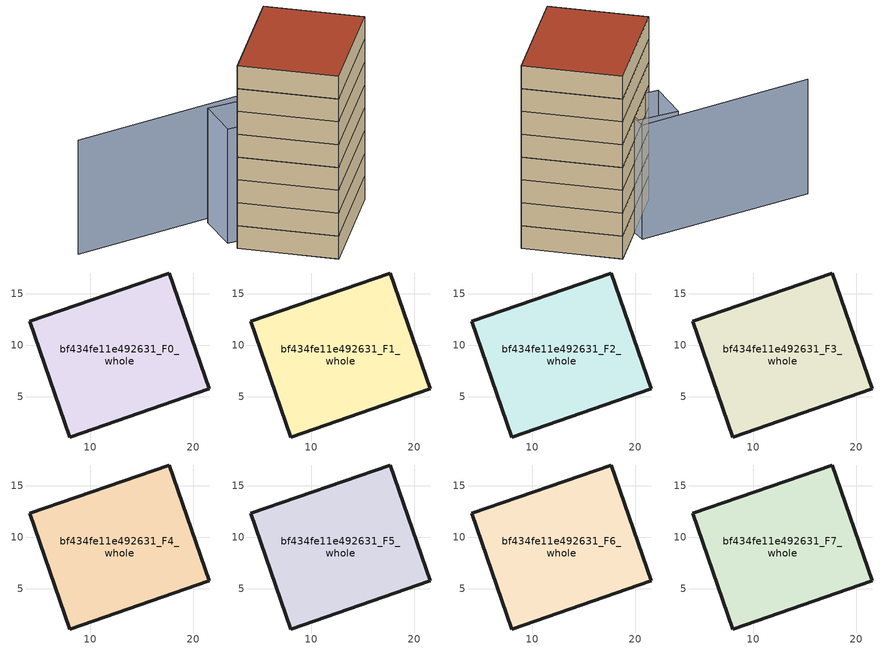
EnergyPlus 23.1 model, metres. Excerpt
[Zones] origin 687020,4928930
bf434fe11e492631_F0_whole
 floor ground (EU_floor_Construction): 21.56,5.78 17.67,17.03 4.11,12.34 8,1.09 z0
 wall outside (EU_wall_Construction): 17.67,17.03 21.56,5.78 8,1.09 4.11,12.34 17.67,17.03 z0:3
bf434fe11e492631_F1_whole
 floor to bf434fe11e492631_F0_whole (EU_floor_Construction): 21.55,5.78 17.67,17.03 4.11,12.34 8,1.09 z3
 wall outside (EU_wall_Construction): 17.67,17.03 21.56,5.78 8,1.09 4.11,12.34 17.67,17.03 z3:6
bf434fe11e492631_F2_whole
 floor to bf434fe11e492631_F1_whole (EU_floor_Construction): 21.55,5.78 17.67,17.03 4.11,12.34 8,1.09 z6
 wall outside (EU_wall_Construction): 17.67,17.03 21.56,5.78 8,1.09 4.11,12.34 17.67,17.03 z6:9
bf434fe11e492631_F3_whole
 floor to bf434fe11e492631_F2_whole (EU_floor_Construction): 21.55,5.78 17.67,17.03 4.11,12.34 8,1.09 z9
 wall outside (EU_wall_Construction): 17.67,17.03 21.56,5.78 8,1.09 4.11,12.34 17.67,17.03 z9:12
bf434fe11e492631_F4_whole
 floor to bf434fe11e492631_F3_whole (EU_floor_Construction): 21.55,5.78 17.67,17.03 4.11,12.34 8,1.09 z12
 wall outside (EU_wall_Construction): 17.67,17.03 21.56,5.78 8,1.09 4.11,12.34 17.67,17.03 z12:15
bf434fe11e492631_F5_whole
 floor to bf434fe11e492631_F4_whole (EU_floor_Construction): 21.55,5.78 17.67,17.03 4.11,12.34 8,1.09 z15
 wall outside (EU_wall_Construction): 17.67,17.03 21.56,5.78 8,1.09 4.11,12.34 17.67,17.03 z15:18
bf434fe11e492631_F6_whole
 floor to bf434fe11e492631_F5_whole (EU_floor_Construction): 21.55,5.78 17.67,17.03 4.11,12.34 8,1.09 z18
 wall outside (EU_wall_Construction): 17.67,17.03 21.56,5.78 8,1.09 4.11,12.34 17.67,17.03 z18:21
bf434fe11e492631_F7_whole
 floor to bf434fe11e492631_F6_whole (EU_floor_Construction): 21.55,5.78 17.67,17.03 4.11,12.34 8,1.09 z21
 wall outside (EU_wall_Construction): 17.67,17.03 21.56,5.78 8,1.09 4.11,12.34 17.67,17.03 z21:24
 roof outside (EU_roof_Construction): 17.67,17.03 21.56,5.78 8,1.09 4.11,12.34 z24
shading: -6.48,27.29 12.55,16.59 / 12.55,16.59 9.64,11.42 / 11.8,15.59 8.8,11.09 / 8.8,11.09 4.59,13.9 / 4.59,13.9 7.59,18.4 / 7.59,18.4 11.8,15.59 z0:15
[Building]
EU S2 Campaign: North Axis=0; Terrain=City; Solar Distribution=FullExterior
[Site:Location]
Bologna: Latitude=44.5; Longitude=11.25; Time Zone=1; Elevation=37
[SizingPeriod:WeatherFileDays]
AnnualSizingPeriod: Begin Month=1; Begin Day of Month=1; End Month=12; End Day of Month=31; Day of Week for Start Day=Monday; Use Weather File Daylight Saving Period=No; Use Weather File Rain and Snow Indicators=No
[MATERIAL]
EU_InternalMass_Material: Roughness=MediumRough; Thickness=0.1; Conductivity=1; Density=1800; Specific Heat=900; Thermal Absorptance=0.9; Solar Absorptance=0.7; Visible Absorptance=0.7
[MATERIAL:NOMASS] Roughness=MediumRough; Thermal Absorptance=0.9; Solar Absorptance=0.7; Visible Absorptance=0.7
Name | Thermal Resistance
EU_wall_NoMass | 0.905828
EU_roof_NoMass | 0.37593
EU_floor_NoMass | 0.67114
[CONSTRUCTION]
EU_wall_Construction: EU_wall_NoMass
EU_roof_Construction: EU_roof_NoMass
EU_floor_Construction: EU_floor_NoMass
EU_InternalMass_Construction: EU_InternalMass_Material
[ZONE] Type=1; Multiplier=1; Ceiling Height=autocalculate; Volume=512.358; Floor Area=autocalculate; Part of Total Floor Area=Yes
bf434fe11e492631_F0_whole; bf434fe11e492631_F1_whole; bf434fe11e492631_F2_whole; bf434fe11e492631_F3_whole; bf434fe11e492631_F4_whole; bf434fe11e492631_F5_whole; bf434fe11e492631_F6_whole; bf434fe11e492631_F7_whole
[INTERNALMASS] Construction=EU_InternalMass_Construction; Surface Area=170.786
Name | Zone or ZoneList
bf434fe11e492631_F0_whole_EU_InternalMass | bf434fe11e492631_F0_whole
bf434fe11e492631_F1_whole_EU_InternalMass | bf434fe11e492631_F1_whole
bf434fe11e492631_F2_whole_EU_InternalMass | bf434fe11e492631_F2_whole
bf434fe11e492631_F3_whole_EU_InternalMass | bf434fe11e492631_F3_whole
bf434fe11e492631_F4_whole_EU_InternalMass | bf434fe11e492631_F4_whole
bf434fe11e492631_F5_whole_EU_InternalMass | bf434fe11e492631_F5_whole
bf434fe11e492631_F6_whole_EU_InternalMass | bf434fe11e492631_F6_whole
bf434fe11e492631_F7_whole_EU_InternalMass | bf434fe11e492631_F7_whole
[OTHEREQUIPMENT] Fuel Type=Electricity; Design Level Calculation Method=Watts/Area; Power per Zone Floor Area=1; Fraction Latent=0; Fraction Radiant=0; Fraction Lost=0; Carbon Dioxide Generation Rate=0; EndUse Subcategory=EU_Step8_InternalGains
Name | Zone or ZoneList or Space or SpaceList | Schedule
EU_Step8_InternalGain_bf434fe11e492631_F0_whole_f000 | bf434fe11e492631_F0_whole | EU_Step8_GainSchedule_bf434fe11e492631_F0_whole_f000
EU_Step8_InternalGain_bf434fe11e492631_F1_whole_f000 | bf434fe11e492631_F1_whole | EU_Step8_GainSchedule_bf434fe11e492631_F1_whole_f000
EU_Step8_InternalGain_bf434fe11e492631_F2_whole_f000 | bf434fe11e492631_F2_whole | EU_Step8_GainSchedule_bf434fe11e492631_F2_whole_f000
EU_Step8_InternalGain_bf434fe11e492631_F3_whole_f000 | bf434fe11e492631_F3_whole | EU_Step8_GainSchedule_bf434fe11e492631_F3_whole_f000
EU_Step8_InternalGain_bf434fe11e492631_F4_whole_f000 | bf434fe11e492631_F4_whole | EU_Step8_GainSchedule_bf434fe11e492631_F4_whole_f000
EU_Step8_InternalGain_bf434fe11e492631_F5_whole_f000 | bf434fe11e492631_F5_whole | EU_Step8_GainSchedule_bf434fe11e492631_F5_whole_f000
EU_Step8_InternalGain_bf434fe11e492631_F6_whole_f000 | bf434fe11e492631_F6_whole | EU_Step8_GainSchedule_bf434fe11e492631_F6_whole_f000
EU_Step8_InternalGain_bf434fe11e492631_F7_whole_f000 | bf434fe11e492631_F7_whole | EU_Step8_GainSchedule_bf434fe11e492631_F7_whole_f000
[ZONEVENTILATION:DESIGNFLOWRATE] Schedule=EU_AlwaysOn; Design Flow Rate Calculation Method=AirChanges/Hour; Air Changes per Hour=0.73129; Ventilation Type=Natural; Fan Pressure Rise=0; Fan Total Efficiency=1; Constant Term Coefficient=1; Temperature Term Coefficient=0; Velocity Term Coefficient=0; Velocity Squared Term Coefficient=0; Minimum Indoor Temperature=-100; Maximum Indoor Temperature=100; Delta Temperature=-100; Minimum Outdoor Temperature=-100; Maximum Outdoor Temperature=100; Maximum Wind Speed=40
Name | Zone or ZoneList or Space or SpaceList
EU_ConstantAir_bf434fe11e492631_F0_whole | bf434fe11e492631_F0_whole
EU_ConstantAir_bf434fe11e492631_F1_whole | bf434fe11e492631_F1_whole
EU_ConstantAir_bf434fe11e492631_F2_whole | bf434fe11e492631_F2_whole
EU_ConstantAir_bf434fe11e492631_F3_whole | bf434fe11e492631_F3_whole
EU_ConstantAir_bf434fe11e492631_F4_whole | bf434fe11e492631_F4_whole
EU_ConstantAir_bf434fe11e492631_F5_whole | bf434fe11e492631_F5_whole
EU_ConstantAir_bf434fe11e492631_F6_whole | bf434fe11e492631_F6_whole
EU_ConstantAir_bf434fe11e492631_F7_whole | bf434fe11e492631_F7_whole
[HVACTEMPLATE:THERMOSTAT] Constant Heating Setpoint=20; Constant Cooling Setpoint=50
EU_HeatOnly_bf434fe11e492631_F0_whole; EU_HeatOnly_bf434fe11e492631_F1_whole; EU_HeatOnly_bf434fe11e492631_F2_whole; EU_HeatOnly_bf434fe11e492631_F3_whole; EU_HeatOnly_bf434fe11e492631_F4_whole; EU_HeatOnly_bf434fe11e492631_F5_whole; EU_HeatOnly_bf434fe11e492631_F6_whole; EU_HeatOnly_bf434fe11e492631_F7_whole
[HVACTEMPLATE:ZONE:IDEALLOADSAIRSYSTEM] System Availability Schedule=EU_AlwaysOn; Maximum Heating Supply Air Temperature=50; Minimum Cooling Supply Air Temperature=13; Maximum Heating Supply Air Humidity Ratio=0.0156; Minimum Cooling Supply Air Humidity Ratio=0.0077; Heating Limit=NoLimit; Cooling Limit=NoLimit; Heating Availability Schedule=EU_AlwaysOn; Cooling Availability Schedule=EU_CoolingOff; Dehumidification Control Type=ConstantSensibleHeatRatio; Cooling Sensible Heat Ratio=0.7; Dehumidification Setpoint=60; Humidification Control Type=None; Humidification Setpoint=30; Outdoor Air Method=None; Outdoor Air Flow Rate per Person=0.00944; Outdoor Air Flow Rate per Zone Floor Area=0; Outdoor Air Flow Rate per Zone=0; Demand Controlled Ventilation Type=None; Outdoor Air Economizer Type=NoEconomizer; Heat Recovery Type=None; Sensible Heat Recovery Effectiveness=0.7; Latent Heat Recovery Effectiveness=0.65
Name | Template Thermostat
bf434fe11e492631_F0_whole | EU_HeatOnly_bf434fe11e492631_F0_whole
bf434fe11e492631_F1_whole | EU_HeatOnly_bf434fe11e492631_F1_whole
bf434fe11e492631_F2_whole | EU_HeatOnly_bf434fe11e492631_F2_whole
bf434fe11e492631_F3_whole | EU_HeatOnly_bf434fe11e492631_F3_whole
bf434fe11e492631_F4_whole | EU_HeatOnly_bf434fe11e492631_F4_whole
bf434fe11e492631_F5_whole | EU_HeatOnly_bf434fe11e492631_F5_whole
bf434fe11e492631_F6_whole | EU_HeatOnly_bf434fe11e492631_F6_whole
bf434fe11e492631_F7_whole | EU_HeatOnly_bf434fe11e492631_F7_whole
[SIZING:ZONE] Zone Cooling Design Supply Air Temperature Input Method=SupplyAirTemperature; Zone Cooling Design Supply Air Temperature=13; Zone Heating Design Supply Air Temperature Input Method=SupplyAirTemperature; Zone Heating Design Supply Air Temperature=50; Zone Cooling Design Supply Air Humidity Ratio=0.008; Zone Heating Design Supply Air Humidity Ratio=0.008; Cooling Design Air Flow Method=DesignDay; Cooling Design Air Flow Rate=0; Cooling Minimum Air Flow per Zone Floor Area=0.000762; Cooling Minimum Air Flow=0; Cooling Minimum Air Flow Fraction=0.2; Heating Design Air Flow Method=DesignDay; Heating Design Air Flow Rate=0; Heating Maximum Air Flow per Zone Floor Area=0.002032; Heating Maximum Air Flow=0.141576; Heating Maximum Air Flow Fraction=0.3; Account for Dedicated Outdoor Air System=No; Dedicated Outdoor Air System Control Strategy=NeutralSupplyAir; Dedicated Outdoor Air Low Setpoint Temperature for Design=autosize; Dedicated Outdoor Air High Setpoint Temperature for Design=autosize; Zone Load Sizing Method=Sensible Load Only No Latent Load; Zone Latent Cooling Design Supply Air Humidity Ratio Input Method=HumidityRatioDifference; Zone Cooling Design Supply Air Humidity Ratio Difference=0.005; Zone Latent Heating Design Supply Air Humidity Ratio Input Method=HumidityRatioDifference; Zone Humidification Design Supply Air Humidity Ratio Difference=0.005
bf434fe11e492631_F0_whole; bf434fe11e492631_F1_whole; bf434fe11e492631_F2_whole; bf434fe11e492631_F3_whole; bf434fe11e492631_F4_whole; bf434fe11e492631_F5_whole; bf434fe11e492631_F6_whole; bf434fe11e492631_F7_whole
[SCHEDULE:CONSTANT]
Name | Hourly Value
EU_AlwaysOn | 1
EU_CoolingOff | 0
[SCHEDULE:FILE] Column Number=1; Rows to Skip at Top=0; Number of Hours of Data=8760; Column Separator=Comma; Interpolate to Timestep=No; Minutes per Item=60; Adjust Schedule for Daylight Savings=Yes
Name | File
EU_Step8_GainSchedule_bf434fe11e492631_F0_whole_f000 | ../../schedules/bf434fe11e492631/bf434fe11e492631_F0_whole_f000_gain.csv
EU_Step8_GainSchedule_bf434fe11e492631_F1_whole_f000 | ../../schedules/bf434fe11e492631/bf434fe11e492631_F1_whole_f000_gain.csv
EU_Step8_GainSchedule_bf434fe11e492631_F2_whole_f000 | ../../schedules/bf434fe11e492631/bf434fe11e492631_F2_whole_f000_gain.csv
EU_Step8_GainSchedule_bf434fe11e492631_F3_whole_f000 | ../../schedules/bf434fe11e492631/bf434fe11e492631_F3_whole_f000_gain.csv
EU_Step8_GainSchedule_bf434fe11e492631_F4_whole_f000 | ../../schedules/bf434fe11e492631/bf434fe11e492631_F4_whole_f000_gain.csv
EU_Step8_GainSchedule_bf434fe11e492631_F5_whole_f000 | ../../schedules/bf434fe11e492631/bf434fe11e492631_F5_whole_f000_gain.csv
EU_Step8_GainSchedule_bf434fe11e492631_F6_whole_f000 | ../../schedules/bf434fe11e492631/bf434fe11e492631_F6_whole_f000_gain.csv
EU_Step8_GainSchedule_bf434fe11e492631_F7_whole_f000 | ../../schedules/bf434fe11e492631/bf434fe11e492631_F7_whole_f000_gain.csv
